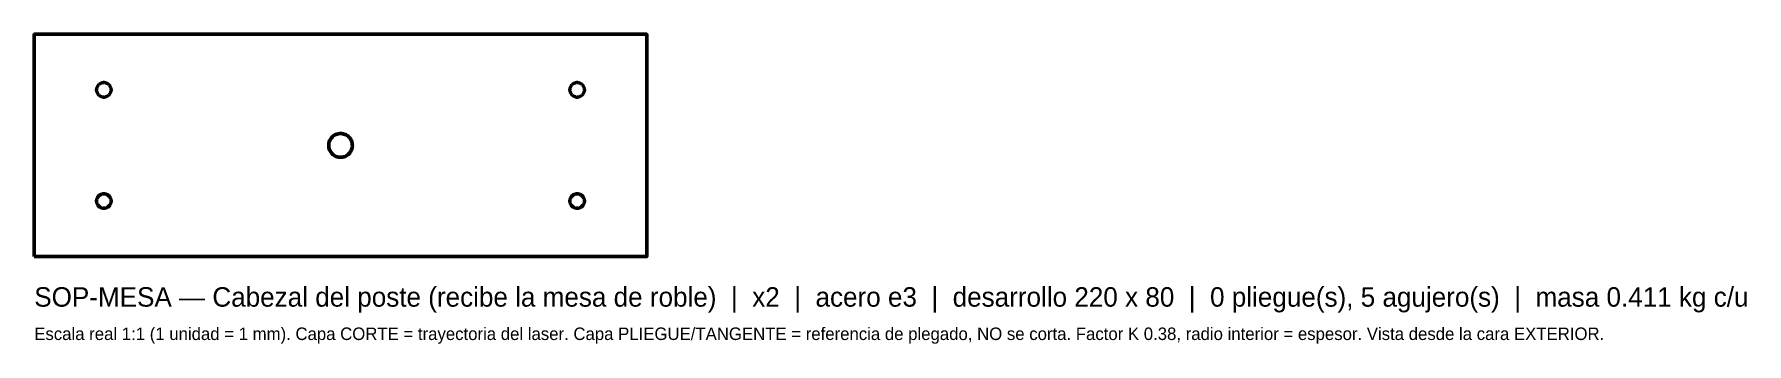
# Model space of a CAD drawing. Header units: millimetres. Extents: x 0 to 615, y -31 to 80.
import ezdxf

# ---------------------------------------------------------------- set-up
doc = ezdxf.new("R2010")
doc.units = ezdxf.units.MM
doc.layers.add('CORTE', color=1, linetype='CONTINUOUS', lineweight=50)
doc.layers.add('TEXTO', color=7, linetype='CONTINUOUS', lineweight=25)

msp = doc.modelspace()

# ---------------------------------------------------------------- linework, layer by layer
at = {"layer": 'CORTE'}
for points in [[(0, 0), (0, 80), (220, 80), (220, 0), (0, 0)], [(27.49, 60.75), (27.4, 60.99), (27.29, 61.23), (27.16, 61.44), (27.01, 61.65), (26.84, 61.84), (26.65, 62.01), (26.44, 62.16), (26.23, 62.29), (25.99, 62.4), (25.75, 62.49), (25.51, 62.55), (25.25, 62.59), (25, 62.6), (24.75, 62.59), (24.49, 62.55), (24.25, 62.49), (24.01, 62.4), (23.77, 62.29), (23.56, 62.16), (23.35, 62.01), (23.16, 61.84), (22.99, 61.65), (22.84, 61.44), (22.71, 61.23), (22.6, 60.99), (22.51, 60.75), (22.45, 60.51), (22.41, 60.25), (22.4, 60), (22.41, 59.75), (22.45, 59.49), (22.51, 59.25), (22.6, 59.01), (22.71, 58.77), (22.84, 58.56), (22.99, 58.35), (23.16, 58.16), (23.35, 57.99), (23.56, 57.84), (23.77, 57.71), (24.01, 57.6), (24.25, 57.51), (24.49, 57.45), (24.75, 57.41), (25, 57.4), (25.25, 57.41), (25.51, 57.45), (25.75, 57.51), (25.99, 57.6), (26.23, 57.71), (26.44, 57.84), (26.65, 57.99), (26.84, 58.16), (27.01, 58.35), (27.16, 58.56), (27.29, 58.77), (27.4, 59.01), (27.49, 59.25), (27.55, 59.49), (27.59, 59.75), (27.6, 60), (27.59, 60.25), (27.55, 60.51), (27.49, 60.75)], [(197.59, 60.25), (197.55, 60.51), (197.49, 60.75), (197.4, 60.99), (197.29, 61.23), (197.16, 61.44), (197.01, 61.65), (196.84, 61.84), (196.65, 62.01), (196.44, 62.16), (196.23, 62.29), (195.99, 62.4), (195.75, 62.49), (195.51, 62.55), (195.25, 62.59), (195, 62.6), (194.75, 62.59), (194.49, 62.55), (194.25, 62.49), (194.01, 62.4), (193.77, 62.29), (193.56, 62.16), (193.35, 62.01), (193.16, 61.84), (192.99, 61.65), (192.84, 61.44), (192.71, 61.23), (192.6, 60.99), (192.51, 60.75), (192.45, 60.51), (192.41, 60.25), (192.4, 60), (192.41, 59.75), (192.45, 59.49), (192.51, 59.25), (192.6, 59.01), (192.71, 58.77), (192.84, 58.56), (192.99, 58.35), (193.16, 58.16), (193.35, 57.99), (193.56, 57.84), (193.77, 57.71), (194.01, 57.6), (194.25, 57.51), (194.49, 57.45), (194.75, 57.41), (195, 57.4), (195.25, 57.41), (195.51, 57.45), (195.75, 57.51), (195.99, 57.6), (196.23, 57.71), (196.44, 57.84), (196.65, 57.99), (196.84, 58.16), (197.01, 58.35), (197.16, 58.56), (197.29, 58.77), (197.4, 59.01), (197.49, 59.25), (197.55, 59.49), (197.59, 59.75), (197.6, 60), (197.59, 60.25)], [(113.75, 42), (113.53, 42.36), (113.29, 42.7), (113.01, 43.01), (112.7, 43.29), (112.36, 43.53), (112, 43.75), (111.63, 43.93), (111.23, 44.07), (110.83, 44.17), (110.42, 44.23), (110, 44.25), (109.58, 44.23), (109.17, 44.17), (108.77, 44.07), (108.37, 43.93), (108, 43.75), (107.64, 43.53), (107.3, 43.29), (106.99, 43.01), (106.71, 42.7), (106.47, 42.36), (106.25, 42), (106.07, 41.63), (105.93, 41.23), (105.83, 40.83), (105.77, 40.42), (105.75, 40), (105.77, 39.58), (105.83, 39.17), (105.93, 38.77), (106.07, 38.37), (106.25, 38), (106.47, 37.64), (106.71, 37.3), (106.99, 36.99), (107.3, 36.71), (107.64, 36.47), (108, 36.25), (108.37, 36.07), (108.77, 35.93), (109.17, 35.83), (109.58, 35.77), (110, 35.75), (110.42, 35.77), (110.83, 35.83), (111.23, 35.93), (111.63, 36.07), (112, 36.25), (112.36, 36.47), (112.7, 36.71), (113.01, 36.99), (113.29, 37.3), (113.53, 37.64), (113.75, 38), (113.93, 38.37), (114.07, 38.77), (114.17, 39.17), (114.23, 39.58), (114.25, 40), (114.23, 40.42), (114.17, 40.83), (114.07, 41.23), (113.93, 41.63), (113.75, 42)], [(27.4, 20.99), (27.29, 21.23), (27.16, 21.44), (27.01, 21.65), (26.84, 21.84), (26.65, 22.01), (26.44, 22.16), (26.23, 22.29), (25.99, 22.4), (25.75, 22.49), (25.51, 22.55), (25.25, 22.59), (25, 22.6), (24.75, 22.59), (24.49, 22.55), (24.25, 22.49), (24.01, 22.4), (23.77, 22.29), (23.56, 22.16), (23.35, 22.01), (23.16, 21.84), (22.99, 21.65), (22.84, 21.44), (22.71, 21.23), (22.6, 20.99), (22.51, 20.75), (22.45, 20.51), (22.41, 20.25), (22.4, 20), (22.41, 19.75), (22.45, 19.49), (22.51, 19.25), (22.6, 19.01), (22.71, 18.77), (22.84, 18.56), (22.99, 18.35), (23.16, 18.16), (23.35, 17.99), (23.56, 17.84), (23.77, 17.71), (24.01, 17.6), (24.25, 17.51), (24.49, 17.45), (24.75, 17.41), (25, 17.4), (25.25, 17.41), (25.51, 17.45), (25.75, 17.51), (25.99, 17.6), (26.23, 17.71), (26.44, 17.84), (26.65, 17.99), (26.84, 18.16), (27.01, 18.35), (27.16, 18.56), (27.29, 18.77), (27.4, 19.01), (27.49, 19.25), (27.55, 19.49), (27.59, 19.75), (27.6, 20), (27.59, 20.25), (27.55, 20.51), (27.49, 20.75), (27.4, 20.99)], [(197.55, 20.51), (197.49, 20.75), (197.4, 20.99), (197.29, 21.23), (197.16, 21.44), (197.01, 21.65), (196.84, 21.84), (196.65, 22.01), (196.44, 22.16), (196.23, 22.29), (195.99, 22.4), (195.75, 22.49), (195.51, 22.55), (195.25, 22.59), (195, 22.6), (194.75, 22.59), (194.49, 22.55), (194.25, 22.49), (194.01, 22.4), (193.77, 22.29), (193.56, 22.16), (193.35, 22.01), (193.16, 21.84), (192.99, 21.65), (192.84, 21.44), (192.71, 21.23), (192.6, 20.99), (192.51, 20.75), (192.45, 20.51), (192.41, 20.25), (192.4, 20), (192.41, 19.75), (192.45, 19.49), (192.51, 19.25), (192.6, 19.01), (192.71, 18.77), (192.84, 18.56), (192.99, 18.35), (193.16, 18.16), (193.35, 17.99), (193.56, 17.84), (193.77, 17.71), (194.01, 17.6), (194.25, 17.51), (194.49, 17.45), (194.75, 17.41), (195, 17.4), (195.25, 17.41), (195.51, 17.45), (195.75, 17.51), (195.99, 17.6), (196.23, 17.71), (196.44, 17.84), (196.65, 17.99), (196.84, 18.16), (197.01, 18.35), (197.16, 18.56), (197.29, 18.77), (197.4, 19.01), (197.49, 19.25), (197.55, 19.49), (197.59, 19.75), (197.6, 20), (197.59, 20.25), (197.55, 20.51)]]:
    msp.add_lwpolyline(points, close=True, dxfattribs=at)

# ---------------------------------------------------------------- texts
at = {"layer": 'TEXTO'}
for s, height, p in [('SOP-MESA — Cabezal del poste (recibe la mesa de roble)  |  x2  |  acero e3  |  desarrollo 220 x 80  |  0 pliegue(s), 5 agujero(s)  |  masa 0.411 kg c/u', 7, (0, -18)), ('Escala real 1:1 (1 unidad = 1 mm). Capa CORTE = trayectoria del laser. Capa PLIEGUE/TANGENTE = referencia de plegado, NO se corta. Factor K 0.38, radio interior = espesor. Vista desde la cara EXTERIOR.', 4.5, (0, -30))]:
    msp.add_text(s, height=height, dxfattribs=at).set_placement(p)

doc.saveas('drawing.dxf')
